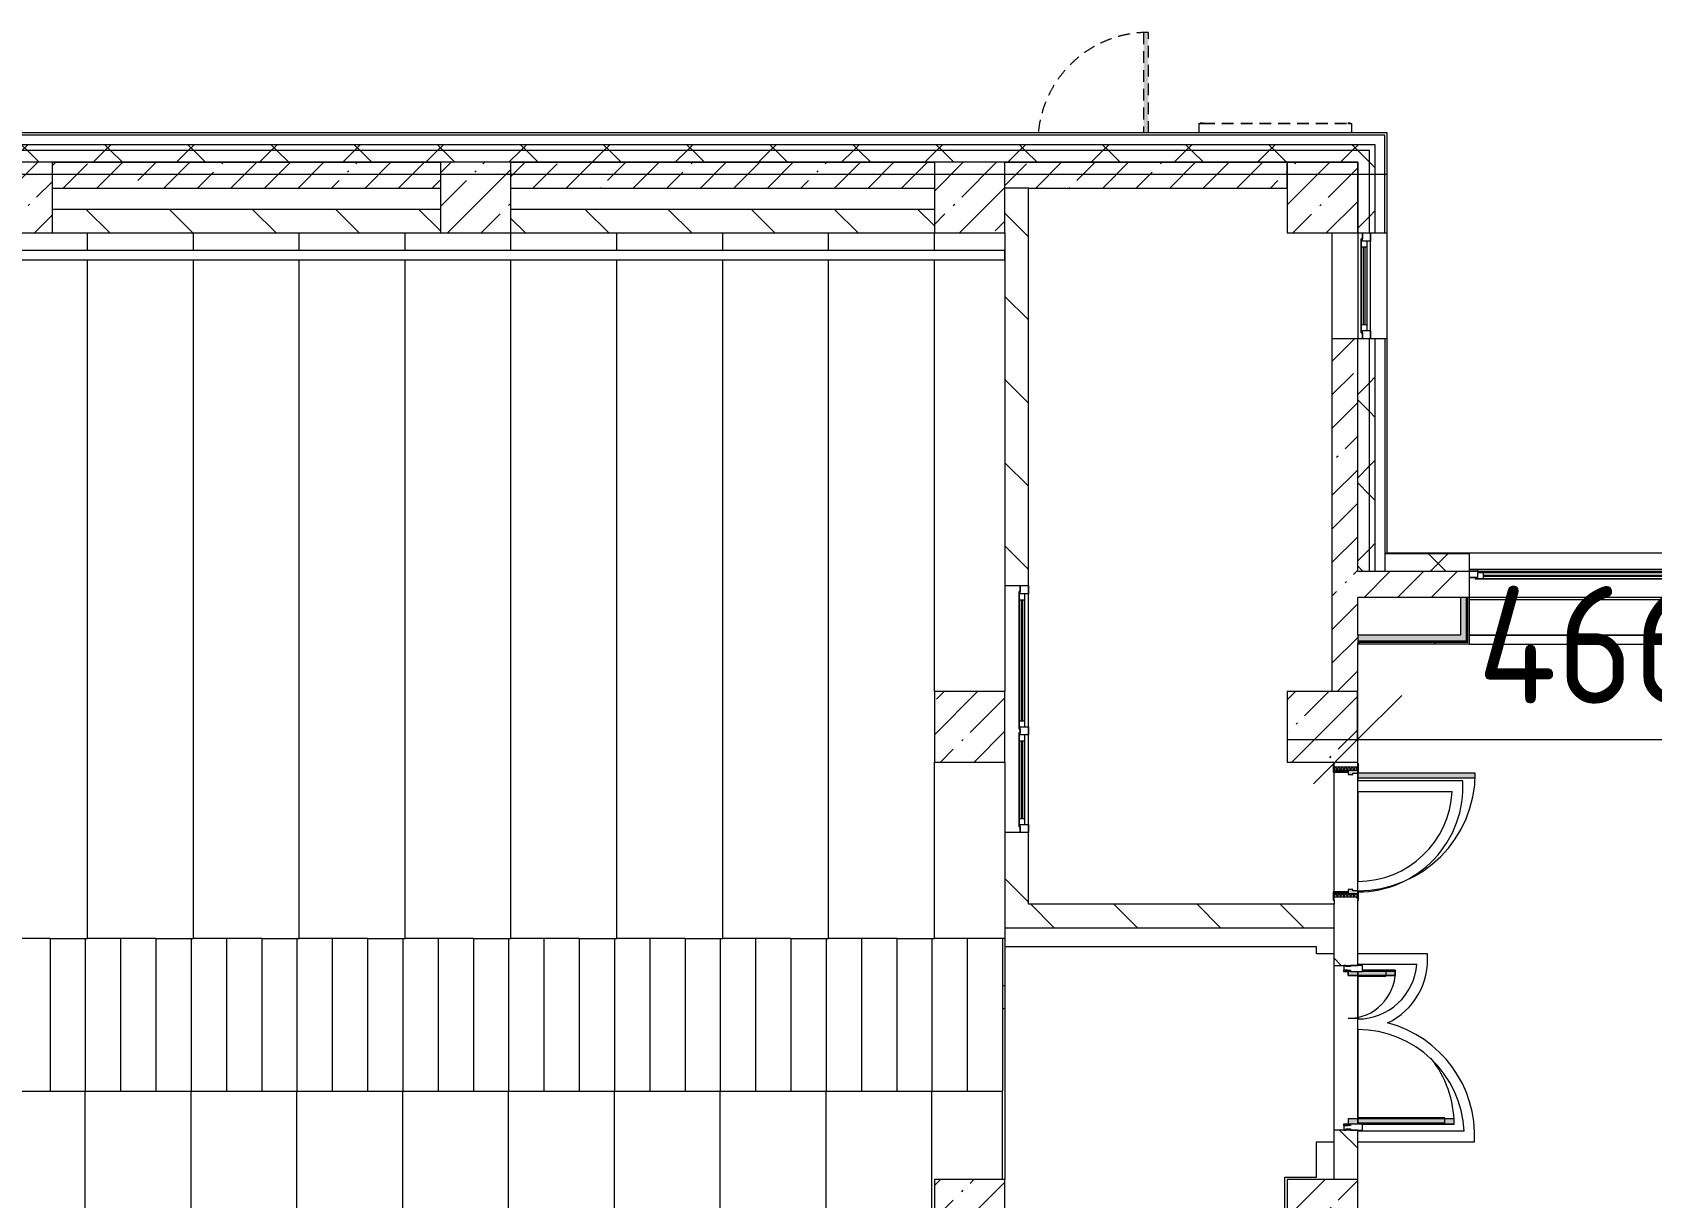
# Model space of a CAD drawing. Header units: millimetres. Extents: x 35146 to 234858, y -8553 to 29000.
# Drawn here: x 128014 to 141784, y 18296 to 28205 of the extents above; entities that cross this region are included whole.
import ezdxf

# ---------------------------------------------------------------- set-up
doc = ezdxf.new("R2010")
doc.units = ezdxf.units.MM
doc.linetypes.add('200_ШТРИХ__ш1_п0_6_', pattern=[160, 100, -60])
for name, color, linetype, lineweight in [('A-ANNO-DIMS', 7, 'Continuous', 9), ('A-ANNO-DIMS-500', 7, 'Continuous', 9), ('A-DETL-MBND', 7, '200_ШТРИХ__ш1_п0_6_', 9), ('A-GLAZ-2', 7, 'Continuous', 5), ('A-GLAZ-CWMG-2', 7, 'Continuous', 5), ('A-WALL', 7, 'Continuous', 9), ('A-WALL-4', 7, 'Continuous', 5), ('I-WALL-3', 7, 'Continuous', 5), ('S-COLS-1', 7, 'Continuous', 5), ('S-STRS-3', 7, 'Continuous', 5), ('Оси', 7, 'Continuous', 9)]:
    doc.layers.add(name, color=color, linetype=linetype, lineweight=lineweight)
for name, color, linetype, lineweight, true_color in [('A-DETL-GENF-4', 7, 'Continuous', 5, 0xe2e2e2), ('A-DETL-GENF-5', 7, 'Continuous', 5, 0xaaaaaa), ('A-DOOR-1', 7, 'Continuous', 5, 0xaaaaaa), ('A-DOOR-2', 7, 'Continuous', 5, 0xe2e2e2), ('A-DOOR-FRAM-1', 7, 'Continuous', 5, 0xe2e2e2), ('A-DOOR-FRAM-2', 7, 'Continuous', 5, 0xaaaaaa), ('A-FLOR-1', 7, 'Continuous', 5, 0xaaaaaa), ('I-WALL-1', 7, 'Continuous', 5, 0xe7e7e7), ('I-WALL-2', 7, 'Continuous', 9, 0xe7e7e7)]:
    doc.layers.add(name, color=color, linetype=linetype, lineweight=lineweight, true_color=true_color)
doc.styles.add('ISOCPEUR_2', font='isocpeur.ttf', dxfattribs={"width": 0.9, "height": 1000})
doc.dimstyles.new('ISO-2_0_0_9К_Средний_округл2_1', dxfattribs={"dimscale": 304.8, "dimtxt": 995.981176, "dimasz": 2.46063, "dimexe": 1.968504, "dimexo": 0, "dimgap": 0, "dimtad": 1, "dimdec": 0, "dimrnd": 10, "dimzin": 0, "dimdsep": 46, "dimtxsty": 'ISOCPEUR_2', "dimblk1": 'OBLIQUE', "dimblk2": 'OBLIQUE', "dimsah": 1, "dimcen": 0.09, "dimdle": 1.968504, "dimazin": 0, "dimtfac": 1, "dimtdec": 4, "dimtix": 1, "dimtmove": 0, "dimatfit": 3, "dimfxl": 1, "dimtvp": 1, "dimtolj": 1, "dimtzin": 0, "dimarcsym": 2})
pattern_1 = [(45, (105674.2, 0), (-353.5534, 353.5534), []), (135, (105674.2, 0), (-353.5534, -353.5534), [])]
pattern_2 = [(45, (105674.2, 0), (-285.123, 285.123), []), (45, (105959.3, 0), (-285.123, 285.123), [504.031, -100.806, 16.764, -84.042])]
pattern_3 = [(135, (105674.2, 0), (-353.5534, -353.5534), [])]
pattern_4 = [(45, (105674.2, 0), (-530.33, 530.33), []), (135, (105674.2, 0), (-530.33, -530.33), [])]

# ---------------------------------------------------------------- blocks, each defined once
blk = doc.blocks.new('BSC_Колонна _Прямоугольная - 600х600-V55-2_5_2_птичка')
at = {"layer": 'S-COLS-1'}
h = blk.add_hatch(dxfattribs=at)
h.set_pattern_fill('FP_93', color=256, style=0, pattern_type=2)
h.set_pattern_definition([(45, (-26110, -26800), (-285.123, 285.123), []), (45, (-25824.88, -26800), (-285.123, 285.123), [504.031, -100.806, 16.764, -84.042])])
h.paths.add_polyline_path([(-300, -300), (300, -300), (300, 300), (-300, 300)])
for p, q in [((300, 300), (-300, 300)), ((-300, 300), (-300, -300)), ((300, -300), (300, 300)), ((-300, -300), (300, -300))]:
    blk.add_line(p, q, dxfattribs=at)
blk = doc.blocks.new('BSC_Колонна _Прямоугольная - 600х600-V88-2_5_2_птичка')
at = {"layer": 'S-COLS-1'}
h = blk.add_hatch(dxfattribs=at)
h.set_pattern_fill('FP_130', color=256, style=0, pattern_type=2)
h.set_pattern_definition([(45, (-30310, -26800), (-285.123, 285.123), []), (45, (-30024.88, -26800), (-285.123, 285.123), [504.031, -100.806, 16.764, -84.042])])
h.paths.add_polyline_path([(-300, -300), (300, -300), (300, 300), (-300, 300)])
for p, q in [((300, 300), (-300, 300)), ((-300, 300), (-300, -300)), ((300, -300), (300, 300)), ((-300, -300), (300, -300))]:
    blk.add_line(p, q, dxfattribs=at)
blk = doc.blocks.new('BSC_Колонна _Прямоугольная - 600х600-V89-2_5_2_птичка')
at = {"layer": 'S-COLS-1'}
h = blk.add_hatch(dxfattribs=at)
h.set_pattern_fill('FP_131', color=256, style=0, pattern_type=2)
h.set_pattern_definition([(45, (-33310, -18150), (-285.123, 285.123), []), (45, (-33024.88, -18150), (-285.123, 285.123), [504.031, -100.806, 16.764, -84.042])])
h.paths.add_polyline_path([(-300, -300), (300, -300), (300, 300), (-300, 300), (-300, 12)])
for p, q in [((300, 300), (-300, 300)), ((-300, 300), (-300, -300)), ((300, -300), (300, 300)), ((-300, -300), (300, -300))]:
    blk.add_line(p, q, dxfattribs=at)
blk = doc.blocks.new('BSC_Колонна _Прямоугольная - 600х600-V108-2_5_2_птичка')
at = {"layer": 'S-COLS-1'}
h = blk.add_hatch(dxfattribs=at)
h.set_pattern_fill('FP_143', color=256, style=0, pattern_type=2)
h.set_pattern_definition([(45, (-22210, -26800), (-285.123, 285.123), []), (45, (-21924.88, -26800), (-285.123, 285.123), [504.031, -100.806, 16.764, -84.042])])
h.paths.add_polyline_path([(-300, -300), (300, -300), (300, 300), (-300, 300)])
for p, q in [((300, 300), (-300, 300)), ((-300, 300), (-300, -300)), ((300, -300), (300, 300)), ((-300, -300), (300, -300))]:
    blk.add_line(p, q, dxfattribs=at)
blk = doc.blocks.new('120_Окно_СКБ_2Ст - 120_Окно_СКБ_2Ст 3100х2500 _мал_створка слева_ 2-22446355-2_5_2_птичка')
at = {"layer": 'A-GLAZ-2'}
for p, q in [((-1550, -127), (-1550, -57)), ((-1550, -57), (-1480, -57)), ((1550, -57), (-1550, -57)), ((-1480, -127), (-1550, -127)), ((-1550, -127), (-1500, -127)), ((-1480, -127), (-1500, -127)), ((-1500, -127), (-1500, -137)), ((-1500, -137), (670, -137)), ((670, -137), (-1500, -137)), ((-1480, -57), (-1480, -127)), ((650, -87), (-1480, -87)), ((-1480, -87), (-1480, -127)), ((-1430, -137), (-1430, -87)), ((-1430, -107), (600, -107)), ((600, -117), (-1430, -117)), ((600, -137), (600, -87)), ((650, -127), (650, -57)), ((650, -57), (720, -57)), ((650, -127), (650, -87)), ((720, -127), (650, -127)), ((670, -127), (650, -127)), ((670, -127), (700, -127)), ((670, -137), (670, -127)), ((720, -127), (700, -127)), ((700, -127), (700, -137)), ((700, -137), (1500, -137)), ((1500, -137), (700, -137)), ((720, -57), (720, -127)), ((1480, -87), (720, -87)), ((720, -87), (720, -127)), ((770, -137), (770, -87)), ((770, -107), (1430, -107)), ((1430, -117), (770, -117)), ((1430, -137), (1430, -87)), ((1480, -127), (1480, -57)), ((1480, -57), (1550, -57)), ((1480, -127), (1480, -87)), ((1550, -127), (1480, -127)), ((1500, -127), (1480, -127)), ((1500, -127), (1550, -127)), ((1500, -137), (1500, -127)), ((1550, -57), (1550, -127))]:
    blk.add_line(p, q, dxfattribs=at)
blk = doc.blocks.new('120_Окно_СКБ_1Ст - 120_Окно_СКБ_1Ст 900х2500_h_-V114-2_5_2_птичка')
at = {"layer": 'A-GLAZ-2'}
for p, q in [((-450, -75), (-450, -5)), ((-450, -5), (-380, -5)), ((450, -5), (-450, -5)), ((-380, -75), (-450, -75)), ((-450, -75), (-400, -75)), ((-380, -75), (-400, -75)), ((-400, -75), (-400, -85)), ((-400, -85), (400, -85)), ((400, -85), (-400, -85)), ((-380, -5), (-380, -75)), ((380, -35), (-380, -35)), ((-380, -35), (-380, -75)), ((-330, -85), (-330, -35)), ((-330, -55), (330, -55)), ((330, -65), (-330, -65)), ((330, -85), (330, -35)), ((380, -75), (380, -5)), ((380, -5), (450, -5)), ((380, -75), (380, -35)), ((450, -75), (380, -75)), ((400, -75), (380, -75)), ((400, -75), (450, -75)), ((400, -85), (400, -75)), ((450, -5), (450, -75))]:
    blk.add_line(p, q, dxfattribs=at)
blk = doc.blocks.new('Перекрытия 3 - Перекрытия 4-20977624-2_5_2_птичка')
at = {"layer": 'S-STRS-3'}
for p, q in [((21910, 26500), (21910, 26351)), ((22810, 26351), (22810, 26500)), ((23710, 26351), (23710, 26500)), ((24610, 26351), (24610, 26500)), ((25510, 26351), (25510, 26500)), ((26410, 26351), (26410, 26500)), ((27310, 26351), (27310, 26500)), ((28210, 26351), (28210, 26500)), ((29110, 26351), (29110, 26500)), ((30010, 26351), (30010, 26500)), ((21910, 26270), (21910, 20500)), ((22810, 20500), (22810, 26270)), ((23710, 20500), (23710, 26270)), ((24610, 20500), (24610, 26270)), ((25510, 20500), (25510, 26270)), ((26410, 20500), (26410, 26270)), ((27310, 20500), (27310, 26270)), ((28210, 20500), (28210, 26270)), ((29110, 20500), (29110, 26270)), ((30010, 22600), (30010, 26270)), ((30010, 20500), (30010, 22000)), ((22490, 20500), (21910, 20500)), ((23390, 20500), (22810, 20500)), ((24290, 20500), (23710, 20500)), ((25190, 20500), (24610, 20500)), ((26090, 20500), (25510, 20500)), ((26990, 20500), (26410, 20500)), ((27890, 20500), (27310, 20500)), ((28790, 20500), (28210, 20500)), ((29690, 20500), (29110, 20500)), ((30610, 20500), (30010, 20500))]:
    blk.add_line(p, q, dxfattribs=at)
blk = doc.blocks.new('110_Дверь_СКБ_1Ст_Наружная - ДН-2д_л__ Дверь из подвала ЛК _900 мм в свету_ 3300 фрамуга метал-22954314-2_5_2_птичка')
at = {"layer": 'A-DETL-MBND'}
blk.add_hatch(color=256, dxfattribs=at).paths.add_polyline_path([(489.5, 115), (489.5, 970), (449.5, 970), (449.5, 115)])
for p, q in [((489.5, 970), (449.5, 970)), ((449.5, 970), (449.5, 115)), ((489.5, 115), (489.5, 970))]:
    blk.add_line(p, q, dxfattribs=at)
blk.add_arc((489.5, 30), 940, 90, 174.73278, dxfattribs=at)
blk = doc.blocks.new('120_Окно_СКБ_2Ст - 120_Окно_СКБ_2Ст 2100х1800 _мал створка справа_-24235684-2_5_2_птичка')
at = {"layer": 'A-GLAZ-2'}
for p, q in [((-1050, 30), (-1050, 100)), ((-1050, 100), (-980, 100)), ((1050, 100), (-1050, 100)), ((-980, 30), (-1050, 30)), ((-1050, 30), (-1000, 30)), ((-980, 30), (-1000, 30)), ((-1000, 30), (-1000, 20)), ((-1000, 20), (170, 20)), ((170, 20), (-1000, 20)), ((-980, 100), (-980, 30)), ((150, 70), (-980, 70)), ((-980, 70), (-980, 30)), ((-930, 20), (-930, 70)), ((-930, 50), (100, 50)), ((100, 40), (-930, 40)), ((100, 20), (100, 70)), ((150, 30), (150, 100)), ((150, 100), (220, 100)), ((150, 30), (150, 70)), ((220, 30), (150, 30)), ((170, 30), (150, 30)), ((170, 30), (200, 30)), ((170, 20), (170, 30)), ((220, 30), (200, 30)), ((200, 30), (200, 20)), ((200, 20), (1000, 20)), ((1000, 20), (200, 20)), ((220, 100), (220, 30)), ((980, 70), (220, 70)), ((220, 70), (220, 30)), ((270, 20), (270, 70)), ((270, 50), (930, 50)), ((930, 40), (270, 40)), ((930, 20), (930, 70)), ((980, 30), (980, 100)), ((980, 100), (1050, 100)), ((980, 30), (980, 70)), ((1050, 30), (980, 30)), ((1000, 30), (980, 30)), ((1000, 30), (1050, 30)), ((1000, 20), (1000, 30)), ((1050, 100), (1050, 30))]:
    blk.add_line(p, q, dxfattribs=at)
blk = doc.blocks.new('BSC_Колонна _Прямоугольная - 600х600-V124-2_5_2_птичка')
at = {"layer": 'S-COLS-1'}
h = blk.add_hatch(dxfattribs=at)
h.set_pattern_fill('FP_155', color=256, style=0, pattern_type=2)
h.set_pattern_definition([(45, (-33310, -22300), (-285.123, 285.123), []), (45, (-33024.88, -22300), (-285.123, 285.123), [504.031, -100.806, 16.764, -84.042])])
h.paths.add_polyline_path([(-300, -300), (300, -300), (300, 300), (-300, 300)])
for p, q in [((300, 300), (-300, 300)), ((-300, 300), (-300, -300)), ((300, -300), (300, 300)), ((-300, -300), (300, -300))]:
    blk.add_line(p, q, dxfattribs=at)
blk = doc.blocks.new('Указатель_Домовой_Квартальный_По грани - Указатель одинарный-23221565-2_5_2_птичка')
at = {"layer": 'A-DETL-MBND'}
for p, q in [((32260, 27430), (32260, 27350)), ((32261, 27430), (32260, 27430)), ((32260, 27430), (32295, 27430)), ((32270, 27432), (32270, 27430)), ((32295, 27432), (32270, 27432)), ((32270, 27432), (32295, 27432)), ((32295, 27432), (32275, 27432)), ((32275, 27432), (32295, 27432)), ((32295, 27432), (33525, 27432)), ((32295, 27430), (33525, 27430)), ((33525, 27432), (33545, 27432)), ((33545, 27432), (33525, 27432)), ((33525, 27432), (33550, 27432)), ((33550, 27432), (33525, 27432)), ((33525, 27430), (33560, 27430)), ((33550, 27430), (33550, 27432)), ((33560, 27430), (33559, 27430)), ((33560, 27350), (33560, 27430))]:
    blk.add_line(p, q, dxfattribs=at)
blk = doc.blocks.new('110_Дверь_СКБ_1Ст_Внутренняя1 - Д-4б _огнестойкая EI 30_-32701367-2_5_2_птичка')
at = {"layer": 'A-DOOR-1'}
h = blk.add_hatch(dxfattribs=at)
h.set_pattern_fill('FP_103', color=256, style=0, pattern_type=2)
h.set_pattern_definition([(135, (1751.41, 164.685), (-14.14214, -14.14214), []), (225, (1751.41, 164.685), (14.14214, -14.14214), [])])
h.paths.add_polyline_path([(562.5, 100), (537.5, 100), (537.5, -100), (562.5, -100)])
at = {"layer": 'A-DOOR-2'}
h = blk.add_hatch(color=256, dxfattribs=at)
h.paths.add_polyline_path([(537.5, 100), (512.5, 100), (512.5, 60), (502.5, 60), (502.5, 20), (537.5, 20)])
h.paths.add_polyline_path([(-477.5, 60), (-487.5, 60), (-487.5, 100), (-512.5, 100), (-512.5, 20), (-477.5, 20)])
at = {"layer": 'A-DOOR-FRAM-1'}
for points in [[(-447.5, 592.5), (-447.5, 1100), (-487.5, 1100), (-487.5, 100), (-447.5, 100)], [(-497.5, 100), (-497.5, 108), (-567.5, 108), (-567.5, 100)], [(-497.5, 20), (-512.5, 20), (-512.5, -100), (-497.5, -100)], [(592.5, 108), (522.5, 108), (522.5, 100), (592.5, 100)], [(537.5, 20), (522.5, 20), (522.5, -100), (537.5, -100)], [(-497.5, -108), (-497.5, -100), (-567.5, -100), (-567.5, -108)], [(592.5, -100), (522.5, -100), (522.5, -108), (592.5, -108)]]:
    blk.add_hatch(color=256, dxfattribs=at).paths.add_polyline_path(points)
at = {"layer": 'A-DOOR-FRAM-2'}
h = blk.add_hatch(dxfattribs=at)
h.set_pattern_fill('FP_104', color=256, style=0, pattern_type=2)
h.set_pattern_definition([(45, (-371.384, 164.685), (-14.1421, 14.1421), []), (135, (-371.384, 164.685), (-14.1421, -14.1421), [])])
h.paths.add_polyline_path([(-512.5, 100), (-537.5, 100), (-537.5, -100), (-512.5, -100)])
at = {"layer": 'A-DOOR-1'}
for p, q in [((-487.5, 1100), (-487.5, 100)), ((-447.5, 1100), (-487.5, 1100)), ((-447.5, 100), (-447.5, 1100)), ((-487.5, 100), (-447.5, 100))]:
    blk.add_line(p, q, dxfattribs=at)
blk.add_arc((-487.5, 100), 1000, 360, 90, dxfattribs=at)
at = {"layer": 'A-DOOR-FRAM-2'}
for p, q in [((-497.5, 108), (-567.5, 108)), ((-567.5, 108), (-567.5, 100)), ((-567.5, 100), (-497.5, 100)), ((-512.5, 100), (-537.5, 100)), ((-537.5, 100), (-537.5, -100)), ((-487.5, 100), (-512.5, 100)), ((-512.5, 100), (-512.5, 20)), ((-512.5, -100), (-512.5, 100)), ((-497.5, 100), (-512.5, 100)), ((-512.5, 100), (-512.5, 99)), ((-512.5, 99), (-497.5, 99)), ((-512.5, 20), (-477.5, 20)), ((-497.5, 20), (-512.5, 20)), ((-512.5, 20), (-512.5, -100)), ((-497.5, 100), (-497.5, 108)), ((-497.5, 99), (-497.5, 100)), ((-497.5, -100), (-497.5, 20)), ((-487.5, 60), (-487.5, 100)), ((-477.5, 60), (-487.5, 60)), ((-477.5, 20), (-477.5, 60)), ((512.5, 60), (502.5, 60)), ((502.5, 60), (502.5, 20)), ((502.5, 20), (537.5, 20)), ((512.5, 100), (512.5, 60)), ((537.5, 100), (512.5, 100)), ((592.5, 108), (522.5, 108)), ((522.5, 108), (522.5, 100)), ((537.5, 100), (522.5, 100)), ((522.5, 100), (522.5, 99)), ((522.5, 100), (592.5, 100)), ((522.5, 99), (537.5, 99)), ((537.5, 20), (522.5, 20)), ((522.5, 20), (522.5, -100)), ((537.5, 20), (537.5, 100)), ((562.5, 100), (537.5, 100)), ((537.5, 100), (537.5, -100)), ((537.5, 99), (537.5, 100)), ((537.5, -100), (537.5, 20)), ((562.5, -100), (562.5, 100)), ((592.5, 100), (592.5, 108)), ((-497.5, -100), (-567.5, -100)), ((-567.5, -100), (-567.5, -108)), ((-567.5, -108), (-497.5, -108)), ((-537.5, -100), (-512.5, -100)), ((-512.5, -100), (-497.5, -100)), ((-497.5, -108), (-497.5, -100)), ((522.5, -100), (537.5, -100)), ((592.5, -100), (522.5, -100)), ((522.5, -100), (522.5, -108)), ((522.5, -108), (592.5, -108)), ((537.5, -100), (562.5, -100)), ((592.5, -108), (592.5, -100))]:
    blk.add_line(p, q, dxfattribs=at)
blk = doc.blocks.new('Прямоугольный импост - Импост структурный с накладкой - 160мм Темный-32479175-2_5_2_птичка')
at = {"layer": 'A-GLAZ-CWMG-2'}
for p, q in [((-50, 40), (-50, 140)), ((-50, 140), (0, 140)), ((0, 140), (0, 40)), ((-40, 40), (-50, 40)), ((-50, -17), (-50, 0)), ((-50, 0), (-40, 0)), ((-40, 0), (-40, 40)), ((-10, 40), (-10, 0)), ((0, 40), (-10, 40)), ((-10, 0), (0, 0)), ((0, 0), (0, -17)), ((0, -17), (-50, -17))]:
    blk.add_line(p, q, dxfattribs=at)
blk = doc.blocks.new('Дверь_Витражная_остекление_ - Д-39_л_ Актовый-V204-2_5_2_птичка')
at = {"layer": 'A-DETL-GENF-4'}
for points in [[(650, 593), (650, 920), (605, 920), (605, 20), (650, 20), (650, 140)], [(-615, 40), (-615, 420), (-660, 420), (-660, 140), (-650, 140), (-650, 40), (-660, 40), (-660, 20), (-615, 20)]]:
    blk.add_hatch(color=256, dxfattribs=at).paths.add_polyline_path(points)
at = {"layer": 'A-DETL-GENF-5'}
for p, q in [((596, 840), (596, 100)), ((650, 920), (605, 920)), ((605, 920), (605, 20)), ((650, 920), (605, 920)), ((605, 920), (605, 20)), ((650, 840), (605, 840)), ((640, 840), (640, 100)), ((650, 920), (650, 140)), ((650, 140), (650, 920)), ((-660, 420), (-615, 420)), ((-660, 420), (-660, 140)), ((-615, 420), (-660, 420)), ((-660, 420), (-660, 140)), ((-615, 420), (-615, 20)), ((-615, 20), (-615, 420)), ((-660, 340), (-615, 340)), ((-650, 340), (-650, 140)), ((-606, 340), (-606, 100)), ((-650, 100), (-615, 100)), ((-615, 20), (-650, 20)), ((-650, 20), (-615, 20)), ((650, 100), (605, 100)), ((605, 20), (650, 20)), ((605, 20), (650, 20)), ((650, 40), (650, 20)), ((650, 20), (650, 40))]:
    blk.add_line(p, q, dxfattribs=at)
at = {"layer": 'A-DOOR-1'}
for p, q in [((650, 920), (650, 140)), ((-650, 420), (-650, 140)), ((-650, 20), (-660, 20)), ((-660, 20), (-660, -20)), ((-650, 40), (-650, 20)), ((-650, -20), (-650, 20)), ((650, 40), (650, 20)), ((660, 20), (650, 20)), ((650, 20), (650, -20)), ((660, -20), (660, 20)), ((-660, -20), (-650, -20)), ((650, -20), (660, -20))]:
    blk.add_line(p, q, dxfattribs=at)
for centre, radius, start, end in [((650, 20), 900, 90, 128.5974), ((-650, 20), 400, 360, 90), ((650, 20), 900, 174.8223, 180)]:
    blk.add_arc(centre, radius, start, end, dxfattribs=at)
blk = doc.blocks.new('Прямоугольный импост - Импост структурный с накладкой - 160мм Темный-32479277-2_5_2_птичка')
at = {"layer": 'A-GLAZ-CWMG-2'}
for p, q in [((0, 140), (-50, 140)), ((-50, 140), (-50, 40)), ((0, 40), (0, 140)), ((-50, 40), (-40, 40)), ((-40, 0), (-50, 0)), ((-50, 0), (-50, -17)), ((-40, 40), (-40, 0)), ((-10, 0), (-10, 40)), ((-10, 40), (0, 40)), ((0, 0), (-10, 0)), ((0, -17), (0, 0)), ((-50, -17), (0, -17))]:
    blk.add_line(p, q, dxfattribs=at)
blk = doc.blocks.new('Перекрытия 2 - Перекрытия 4-32990152-2_5_2_птичка')
at = {"layer": 'S-STRS-3'}
for p, q in [((21910, 19180), (22510, 19180)), ((21910, 19180), (21910, 15411)), ((22810, 19180), (23410, 19180)), ((22810, 15411), (22810, 19180)), ((23710, 19180), (24310, 19180)), ((23710, 15411), (23710, 19180)), ((24610, 19180), (25210, 19180)), ((24610, 15411), (24610, 19180)), ((25510, 19180), (26110, 19180)), ((25510, 15411), (25510, 19180)), ((26410, 19180), (27010, 19180)), ((26410, 15411), (26410, 19180)), ((27310, 19180), (27910, 19180)), ((27310, 15411), (27310, 19180)), ((28210, 19180), (28810, 19180)), ((28210, 15411), (28210, 19180)), ((29110, 19180), (29710, 19180)), ((29110, 15411), (29110, 19180)), ((30010, 19180), (30610, 19180)), ((30010, 15411), (30010, 19180)), ((30610, 18430), (30610, 19180)), ((30610, 15411), (30610, 17830)), ((21910, 15330), (21910, 15200)), ((22810, 15200), (22810, 15330)), ((23710, 15200), (23710, 15330)), ((24610, 15200), (24610, 15330)), ((25510, 15200), (25510, 15330)), ((26410, 15200), (26410, 15330)), ((27310, 15200), (27310, 15330)), ((28210, 15200), (28210, 15330)), ((29110, 15200), (29110, 15330)), ((30010, 15200), (30010, 15330)), ((30610, 15200), (30610, 15330)), ((22810, 15200), (21910, 15200)), ((23710, 15200), (22810, 15200)), ((24610, 15200), (23710, 15200)), ((25510, 15200), (24610, 15200)), ((26410, 15200), (25510, 15200)), ((27310, 15200), (26410, 15200)), ((28210, 15200), (27310, 15200)), ((29110, 15200), (28210, 15200)), ((30010, 15200), (29110, 15200)), ((30610, 15200), (30010, 15200))]:
    blk.add_line(p, q, dxfattribs=at)
blk = doc.blocks.new('Стены наклон_ амфитеатр1 - Стены наклон_ амфитеатр-33007412-2_5_2_птичка')
at = {"layer": 'A-WALL-4'}
for p, q in [((21879, 26351), (21879, 26270)), ((30610, 26351), (21879, 26351)), ((30610, 26270), (30610, 26351)), ((21879, 26270), (30610, 26270))]:
    blk.add_line(p, q, dxfattribs=at)
blk = doc.blocks.new('Зашивка приборов отопления22 - Зашивка приборов отопления-33321747-2_5_2_птичка')
at = {"layer": 'A-WALL-4'}
for p, q in [((37288, 26888), (34188, 26888)), ((34188, 26567), (37268, 26567)), ((37268, 26567), (34188, 26567)), ((34188, 26492), (37268, 26492))]:
    blk.add_line(p, q, dxfattribs=at)
blk = doc.blocks.new('BSC_Колонна _Прямоугольная - 600х600-V206-2_5_2_птичка')
at = {"layer": 'S-COLS-1'}
h = blk.add_hatch(dxfattribs=at)
h.set_pattern_fill('FP_207', color=256, style=0, pattern_type=2)
h.set_pattern_definition([(45, (-30310, -18150), (-285.123, 285.123), []), (45, (-30024.88, -18150), (-285.123, 285.123), [504.031, -100.806, 16.764, -84.042])])
h.paths.add_polyline_path([(-300, -300), (300, -300), (300, 300), (-300, 300)])
for p, q in [((300, 300), (-300, 300)), ((-300, 300), (-300, -300)), ((300, -300), (300, 300)), ((-300, -300), (300, -300))]:
    blk.add_line(p, q, dxfattribs=at)
blk = doc.blocks.new('BSC_Колонна _Прямоугольная - 600х600-V207-2_5_2_птичка')
at = {"layer": 'S-COLS-1'}
h = blk.add_hatch(dxfattribs=at)
h.set_pattern_fill('FP_208', color=256, style=0, pattern_type=2)
h.set_pattern_definition([(45, (-30310, -22300), (-285.123, 285.123), []), (45, (-30024.88, -22300), (-285.123, 285.123), [504.031, -100.806, 16.764, -84.042])])
h.paths.add_polyline_path([(-300, -300), (300, -300), (300, 300), (-300, 300)])
for p, q in [((300, 300), (-300, 300)), ((-300, 300), (-300, -300)), ((300, -300), (300, 300)), ((-300, -300), (300, -300))]:
    blk.add_line(p, q, dxfattribs=at)
blk = doc.blocks.new('DIMBLOCK100-2_5_2_птичка')
at = {"layer": 'A-ANNO-DIMS-500'}
for p, q in [((143944, 22721), (143944, 21591)), ((143944, 22191), (143944, 22721)), ((139284, 22600), (139284, 21591)), ((139284, 22191), (139284, 22600)), ((138684, 22191), (144544, 22191))]:
    blk.add_line(p, q, dxfattribs=at)
at = {"layer": 'A-ANNO-DIMS-500', "lineweight": 20}
for p, q in [((139284, 22191), (139659, 22566)), ((143944, 22191), (144319, 22566)), ((139284, 22191), (138909, 21816)), ((143944, 22191), (143569, 21816))]:
    blk.add_line(p, q, dxfattribs=at)
at = {"layer": 'A-ANNO-DIMS-500', "color": 0, "insert": (140302, 23497), "char_height": 1000, "width": 3148.83, "attachment_point": 1, "line_spacing_factor": 1.149209, "style": 'ISOCPEUR_2'}
blk.add_mtext('4660', dxfattribs=at)
blk = doc.blocks.new('_Oblique')
at = {"color": 0, "linetype": 'ByBlock', "lineweight": -2}
blk.add_line((-0.5, -0.5), (0.5, 0.5), dxfattribs=at)

msp = doc.modelspace()

# ---------------------------------------------------------------- hatches: boundary and pattern name
at = {"layer": 'A-WALL-4'}
h = msp.add_hatch(dxfattribs=at)
h.set_pattern_fill('FP_88', color=256, style=0, pattern_type=2)
h.set_pattern_definition(pattern_1)
h.paths.add_polyline_path([(139384.2, 27200), (139384.2, 27250), (125284.4, 27250), (125284.4, 27200), (139284.2, 27200)])
h.paths.add_polyline_path([(120298.8, 27200), (120784.4, 27200), (120784.4, 27250), (119363.2, 27250), (119363.2, 27200), (119371.3, 27200)])
h.paths.add_polyline_path([(122153.9, 27200), (122584.4, 27200), (122584.4, 27250), (121684.4, 27250), (121684.4, 27200)])
h.paths.add_polyline_path([(123484.4, 27200), (124384.4, 27200), (124384.4, 27250), (123484.4, 27250)])
h = msp.add_hatch(dxfattribs=at)
h.set_pattern_fill('FP_88', color=256, style=0, pattern_type=2)
h.set_pattern_definition(pattern_1)
h.paths.add_polyline_path([(138849.2, 27100), (139284.2, 27100), (139284.2, 27200), (125284.4, 27200), (125284.4, 27100), (137921.7, 27100)])
h.paths.add_polyline_path([(120298.8, 27100), (120784.4, 27100), (120784.4, 27200), (119363.2, 27200), (119363.2, 27100), (119984.2, 27100)])
h.paths.add_polyline_path([(121684.4, 27100), (122584.4, 27100), (122584.4, 27200), (121684.4, 27200)])
h.paths.add_polyline_path([(123484.4, 27100), (124384.4, 27100), (124384.4, 27200), (123484.4, 27200)])
h = msp.add_hatch(dxfattribs=at)
h.set_pattern_fill('FP_88', color=256, style=0, pattern_type=2)
h.set_pattern_definition(pattern_1)
h.paths.add_polyline_path([(139384.2, 23620), (139384.2, 25600), (139284.2, 25600), (139284.2, 23620), (139313, 23620)])
h.paths.add_polyline_path([(139284.2, 26500), (139384.2, 26500), (139384.2, 27200), (139284.2, 27200), (139284.2, 26839.2)])
h = msp.add_hatch(dxfattribs=at)
h.set_pattern_fill('FP_88', color=256, style=0, pattern_type=2)
h.set_pattern_definition(pattern_1)
h.paths.add_polyline_path([(139434.2, 23620), (139434.2, 25600), (139384.2, 25600), (139384.2, 23620)])
h.paths.add_polyline_path([(139384.2, 26500), (139434.2, 26500), (139434.2, 27250), (139384.2, 27250), (139384.2, 26839.2)])
h = msp.add_hatch(dxfattribs=at)
h.set_pattern_fill('FP_88', color=256, style=0, pattern_type=2)
h.set_pattern_definition(pattern_1)
h.paths.add_polyline_path([(139534.2, 23620), (140234.2, 23620), (140234.2, 23770), (139514.2, 23770), (139514.2, 23620)])
h.paths.add_polyline_path([(144434.2, 23620), (144434.2, 23770), (143334.2, 23770), (143334.2, 23620), (144414.3, 23620)])
at = {"layer": 'I-WALL-1'}
msp.add_hatch(color=256, dxfattribs=at).paths.add_polyline_path([(140209.2, 23079), (140209.2, 23400), (140159.2, 23400), (140159.2, 23079)])
at = {"layer": 'I-WALL-2'}
msp.add_hatch(color=256, dxfattribs=at).paths.add_polyline_path([(139284.2, 23029), (140209.2, 23029), (140209.2, 23079), (139284.2, 23079)])
at = {"layer": 'I-WALL-3'}
h = msp.add_hatch(dxfattribs=at)
h.set_pattern_fill('FP_96', color=256, style=0, pattern_type=2)
h.set_pattern_definition(pattern_2)
h.paths.add_polyline_path([(138684.2, 26880), (138684.2, 27100), (136284.2, 27100), (136284.2, 26880), (137921.7, 26880)])
h.paths.add_polyline_path([(135684.2, 26880), (135684.2, 27100), (132084.2, 27100), (132084.2, 26880)])
h.paths.add_polyline_path([(131484.2, 26880), (131484.2, 27100), (128184.2, 27100), (128184.2, 26880), (128646.5, 26880)])
h = msp.add_hatch(dxfattribs=at)
h.set_pattern_fill('FP_99', color=256, style=0, pattern_type=2)
h.set_pattern_definition(pattern_3)
h.paths.add_polyline_path([(136484.2, 20790), (136484.2, 21400), (136284.2, 21400), (136284.2, 20790)])
h.paths.add_polyline_path([(136484.2, 23500), (136484.2, 26880), (136284.2, 26880), (136284.2, 23500)])
h = msp.add_hatch(dxfattribs=at)
h.set_pattern_fill('FP_99', color=256, style=0, pattern_type=2)
h.set_pattern_definition(pattern_3)
h.paths.add_polyline_path([(131484.2, 26500), (131484.2, 26700), (128184.2, 26700), (128184.2, 26500), (128646.5, 26500)])
h = msp.add_hatch(dxfattribs=at)
h.set_pattern_fill('FP_99', color=256, style=0, pattern_type=2)
h.set_pattern_definition(pattern_3)
h.paths.add_polyline_path([(135684.2, 26500), (135684.2, 26700), (132084.2, 26700), (132084.2, 26500)])
h = msp.add_hatch(dxfattribs=at)
h.set_pattern_fill('FP_96', color=256, style=0, pattern_type=2)
h.set_pattern_definition(pattern_2)
h.paths.add_polyline_path([(139284.2, 22600), (139284.2, 25600), (139064.2, 25600), (139064.2, 22600)])
h = msp.add_hatch(dxfattribs=at)
h.set_pattern_fill('FP_96', color=256, style=0, pattern_type=2)
h.set_pattern_definition(pattern_2)
h.paths.add_polyline_path([(143486.8, 23400), (144164.2, 23400), (144164.2, 23620), (143334.2, 23620), (143334.2, 23400)])
h.paths.add_polyline_path([(139284.2, 23400), (140234.2, 23400), (140234.2, 23620), (139284.2, 23620)])
h = msp.add_hatch(dxfattribs=at)
h.set_pattern_fill('FP_200', color=256, style=0, pattern_type=2)
h.set_pattern_definition(pattern_4)
h.paths.add_polyline_path([(139284.2, 23016.5), (140221.7, 23016.5), (140221.7, 23029), (139284.2, 23029)])
h = msp.add_hatch(dxfattribs=at)
h.set_pattern_fill('FP_200', color=256, style=0, pattern_type=2)
h.set_pattern_definition(pattern_4)
h.paths.add_polyline_path([(139284.2, 23004), (140234.2, 23004), (140234.2, 23016.5), (139284.2, 23016.5)])
h = msp.add_hatch(dxfattribs=at)
h.set_pattern_fill('FP_99', color=256, style=0, pattern_type=2)
h.set_pattern_definition(pattern_3)
h.paths.add_polyline_path([(139284.2, 20790), (139284.2, 20855), (139084.2, 20855), (139084.2, 20790)])
h.paths.add_polyline_path([(139284.2, 21955), (139284.2, 22000), (139084.2, 22000), (139084.2, 21955)])
h = msp.add_hatch(dxfattribs=at)
h.set_pattern_fill('FP_99', color=256, style=0, pattern_type=2)
h.set_pattern_definition(pattern_3)
h.paths.add_polyline_path([(139084.2, 20590), (139084.2, 20790), (136284.2, 20790), (136284.2, 20590), (137921.7, 20590)])
h = msp.add_hatch(dxfattribs=at)
h.set_pattern_fill('FP_99', color=256, style=0, pattern_type=2)
h.set_pattern_definition(pattern_3)
h.paths.add_polyline_path([(139084.2, 18450), (139284.2, 18450), (139284.2, 18870), (139084.2, 18870)])
h.paths.add_polyline_path([(139284.2, 20270), (139284.2, 20790), (139084.2, 20790), (139084.2, 20270)])
at = {"layer": 'S-COLS-1'}
h = msp.add_hatch(dxfattribs=at)
h.set_pattern_fill('FP_96', color=256, style=0, pattern_type=2)
h.set_pattern_definition(pattern_2)
h.paths.add_polyline_path([(139284.2, 26500), (139284.2, 27100), (138684.2, 27100), (138684.2, 26500), (138849.2, 26500)])

# ---------------------------------------------------------------- linework, layer by layer
at = {"layer": 'A-DETL-MBND'}
for p, q in [((136264.2, 20100), (136284.2, 20100)), ((136284.2, 19900), (136264.2, 19900))]:
    msp.add_line(p, q, dxfattribs=at)
at = {"layer": 'A-FLOR-1'}
for p, q in [((143314.2, 23380), (140234.2, 23380)), ((140235.2, 23003), (139284.2, 23003)), ((140234.2, 23079), (143314.2, 23079)), ((139284.2, 21865), (139284.2, 21840)), ((139284.2, 20905), (139284.2, 21865)), ((140177.8, 21840), (139284.2, 21840)), ((139284.2, 21750), (139284.2, 20985)), ((139284.2, 21750), (140088.2, 21750)), ((136284.2, 20590), (136284.2, 18450)), ((138934.2, 20429), (136284.2, 20429)), ((138934.2, 20370), (138934.2, 20429)), ((139084.2, 20370), (138934.2, 20370)), ((139877.1, 20370), (139284.2, 20370)), ((139284.2, 20280), (139787.6, 20280)), ((139284.2, 20220), (139284.2, 19815)), ((139284.2, 18920), (139284.2, 20220)), ((139284.2, 19725), (139284.2, 18920)), ((138934.2, 18470), (138934.2, 18770)), ((138934.2, 18770), (139084.2, 18770)), ((140188.3, 18860), (139284.2, 18860)), ((139284.2, 18770), (140277.9, 18770)), ((138664.2, 17840), (138664.2, 18470)), ((138664.2, 18470), (138934.2, 18470))]:
    msp.add_line(p, q, dxfattribs=at)
for centre, radius, start, end in [((139284.2, 21790), 895, 270, 3.20255), ((139284.2, 21790), 805, 270, 357.15183), ((139284.2, 20320), 505, 270, 355.45696), ((139284.2, 20320), 595, 295.28402, 4.82046), ((139284.2, 18820), 905, 2.53324, 90), ((139284.2, 18820), 995, 357.1196, 75.20242)]:
    msp.add_arc(centre, radius, start, end, dxfattribs=at)
at = {"layer": 'A-WALL'}
for p, q in [((139514.2, 27330), (125284.4, 27330)), ((139514.2, 26500), (139514.2, 27330)), ((139434.2, 27250), (125284.4, 27250)), ((139384.2, 27200), (125284.4, 27200)), ((139384.2, 26500), (139384.2, 27200)), ((139434.2, 26500), (139434.2, 27250)), ((131484.2, 27100), (128184.2, 27100)), ((135684.2, 27100), (132084.2, 27100)), ((138684.2, 27100), (136284.2, 27100)), ((136484.2, 26880), (136284.2, 26880)), ((139284.2, 23620), (139284.2, 25600)), ((139384.2, 23620), (139384.2, 25600)), ((139434.2, 23620), (139434.2, 25600)), ((139514.2, 25600), (139514.2, 23620)), ((140234.2, 23773), (139514.2, 23773)), ((140234.2, 23770), (139514.2, 23770)), ((139534.2, 23778), (139534.2, 23773)), ((140234.2, 23620), (139534.2, 23620)), ((140209.2, 23029), (140209.2, 23400)), ((140221.7, 23016.5), (140221.7, 23400)), ((139284.2, 23079), (139284.2, 23004)), ((140209.2, 23029), (139284.2, 23029)), ((140221.7, 23016.5), (139284.2, 23016.5))]:
    msp.add_line(p, q, dxfattribs=at)
at = {"layer": 'A-WALL-4'}
for p, q in [((139534.2, 27350), (125284.4, 27350)), ((139534.2, 23778), (139534.2, 27350)), ((128184.2, 27100), (131484.2, 27100)), ((132084.2, 27100), (135684.2, 27100)), ((136284.2, 27100), (139284.2, 27100)), ((139284.2, 27100), (139284.2, 25600)), ((139284.2, 26500), (139534.2, 26500)), ((139534.2, 25600), (139284.2, 25600)), ((139534.2, 23778), (147584.2, 23778)), ((140234.2, 23620), (140234.2, 23778)), ((144214.2, 23620), (139514.2, 23620))]:
    msp.add_line(p, q, dxfattribs=at)
at = {"layer": 'I-WALL-3'}
for p, q in [((138684.2, 26880), (138684.2, 27100)), ((128184.2, 26880), (131484.2, 26880)), ((132084.2, 26880), (135684.2, 26880)), ((136484.2, 26880), (138684.2, 26880)), ((136484.2, 20790), (136484.2, 26880)), ((131484.2, 26700), (128184.2, 26700)), ((135684.2, 26700), (132084.2, 26700)), ((128184.2, 26500), (131484.2, 26500)), ((132084.2, 26500), (135684.2, 26500)), ((136284.2, 26500), (136284.2, 22600)), ((139064.2, 26500), (139064.2, 22600)), ((139284.2, 25600), (139064.2, 25600)), ((139514.2, 23620), (139284.2, 23620)), ((140234.2, 23004), (140234.2, 23620)), ((136284.2, 23500), (136484.2, 23500)), ((139284.2, 23079), (139284.2, 23400)), ((144164.2, 23400), (139284.2, 23400)), ((140159.2, 23400), (140159.2, 23079)), ((140159.2, 23079), (139284.2, 23079)), ((139284.2, 22600), (139284.2, 23004)), ((139284.2, 23004), (140234.2, 23004)), ((136284.2, 22000), (136284.2, 20590)), ((139084.2, 22000), (139084.2, 21985)), ((139084.2, 20895), (139084.2, 21915)), ((139284.2, 21985), (139284.2, 22000)), ((136484.2, 21400), (136284.2, 21400)), ((139084.2, 20825), (139084.2, 20790)), ((139284.2, 20790), (139284.2, 20825)), ((139084.2, 20790), (136484.2, 20790)), ((139084.2, 18450), (139084.2, 20790)), ((139284.2, 20270), (139284.2, 20790)), ((136284.2, 20590), (139084.2, 20590)), ((139084.2, 20270), (139284.2, 20270)), ((139284.2, 18870), (139084.2, 18870)), ((139284.2, 18450), (139284.2, 18870))]:
    msp.add_line(p, q, dxfattribs=at)
at = {"layer": 'S-COLS-1'}
for p, q in [((139284.2, 27100), (138684.2, 27100)), ((138684.2, 27100), (138684.2, 26500)), ((139284.2, 26500), (139284.2, 27100)), ((138684.2, 26500), (139284.2, 26500))]:
    msp.add_line(p, q, dxfattribs=at)
at = {"layer": 'S-STRS-3'}
for p, q in [((128164.2, 20500), (128464.2, 20500)), ((128164.2, 20500), (128164.2, 19200)), ((128164.2, 20500), (128164.2, 19200)), ((128464.2, 20500), (128484.2, 20500)), ((128464.2, 20500), (128464.2, 19200)), ((128464.2, 20500), (128464.2, 19200)), ((128764.2, 20500), (128764.2, 19200)), ((128764.2, 20500), (128764.2, 19200)), ((129064.2, 20500), (129364.2, 20500)), ((129064.2, 20500), (129064.2, 19200)), ((129064.2, 20500), (129064.2, 19200)), ((129364.2, 20500), (129384.2, 20500)), ((129364.2, 20500), (129364.2, 19200)), ((129364.2, 20500), (129364.2, 19200)), ((129664.2, 20500), (129664.2, 19200)), ((129664.2, 20500), (129664.2, 19200)), ((129964.2, 20500), (130264.2, 20500)), ((129964.2, 20500), (129964.2, 19200)), ((129964.2, 20500), (129964.2, 19200)), ((130264.2, 20500), (130284.2, 20500)), ((130264.2, 20500), (130264.2, 19200)), ((130264.2, 20500), (130264.2, 19200)), ((130564.2, 20500), (130564.2, 19200)), ((130564.2, 20500), (130564.2, 19200)), ((130864.2, 20500), (131164.2, 20500)), ((130864.2, 20500), (130864.2, 19200)), ((130864.2, 20500), (130864.2, 19200)), ((131164.2, 20500), (131184.2, 20500)), ((131164.2, 20500), (131164.2, 19200)), ((131164.2, 20500), (131164.2, 19200)), ((131464.2, 20500), (131464.2, 19200)), ((131464.2, 20500), (131464.2, 19200)), ((131764.2, 20500), (132064.2, 20500)), ((131764.2, 20500), (131764.2, 19200)), ((131764.2, 20500), (131764.2, 19200)), ((132064.2, 20500), (132084.2, 20500)), ((132064.2, 20500), (132064.2, 19200)), ((132064.2, 20500), (132064.2, 19200)), ((132364.2, 20500), (132364.2, 19200)), ((132364.2, 20500), (132364.2, 19200)), ((132664.2, 20500), (132964.2, 20500)), ((132664.2, 20500), (132664.2, 19200)), ((132664.2, 20500), (132664.2, 19200)), ((132964.2, 20500), (132984.2, 20500)), ((132964.2, 20500), (132964.2, 19200)), ((132964.2, 20500), (132964.2, 19200)), ((133264.2, 20500), (133264.2, 19200)), ((133264.2, 20500), (133264.2, 19200)), ((133564.2, 20500), (133864.2, 20500)), ((133564.2, 20500), (133564.2, 19200)), ((133564.2, 20500), (133564.2, 19200)), ((133864.2, 20500), (133884.2, 20500)), ((133864.2, 20500), (133864.2, 19200)), ((133864.2, 20500), (133864.2, 19200)), ((134164.2, 20500), (134164.2, 19200)), ((134164.2, 20500), (134164.2, 19200)), ((134464.2, 20500), (134764.2, 20500)), ((134464.2, 20500), (134464.2, 19200)), ((134464.2, 20500), (134464.2, 19200)), ((134764.2, 20500), (134784.2, 20500)), ((134764.2, 20500), (134764.2, 19200)), ((134764.2, 20500), (134764.2, 19200)), ((135064.2, 20500), (135064.2, 19200)), ((135064.2, 20500), (135064.2, 19200)), ((135364.2, 20500), (135664.2, 20500)), ((135364.2, 20500), (135364.2, 19200)), ((135364.2, 20500), (135364.2, 19200)), ((135664.2, 20500), (135684.2, 20500)), ((135664.2, 20500), (135664.2, 19200)), ((135664.2, 20500), (135664.2, 19200)), ((135964.2, 20500), (135964.2, 19200)), ((135964.2, 20500), (135964.2, 19200)), ((136264.2, 20500), (136264.2, 19200)), ((128164.2, 19200), (128464.2, 19200)), ((129064.2, 19200), (129364.2, 19200)), ((129964.2, 19200), (130264.2, 19200)), ((130864.2, 19200), (131164.2, 19200)), ((131764.2, 19200), (132064.2, 19200)), ((132664.2, 19200), (132964.2, 19200)), ((133564.2, 19200), (133864.2, 19200)), ((134464.2, 19200), (134764.2, 19200)), ((135364.2, 19200), (135664.2, 19200))]:
    msp.add_line(p, q, dxfattribs=at)
at = {"layer": 'Оси'}
msp.add_line((127034.2, 27000), (139534.2, 27000), dxfattribs=at)

# ---------------------------------------------------------------- block references
at = {"layer": 'A-DETL-MBND'}
for name, p in [('110_Дверь_СКБ_1Ст_Наружная - ДН-2д_л__ Дверь из подвала ЛК _900 мм в свету_ 3300 фрамуга метал-22954314-2_5_2_птичка', (137014.7, 27235)), ('Указатель_Домовой_Квартальный_По грани - Указатель одинарный-23221565-2_5_2_птичка', (105674.2, 0))]:
    msp.add_blockref(name, p, dxfattribs=at)
at = {"layer": 'A-DOOR-1'}
for name, p, rotation in [('110_Дверь_СКБ_1Ст_Внутренняя1 - Д-4б _огнестойкая EI 30_-32701367-2_5_2_птичка', (139184.2, 21417.5), 270), ('Дверь_Витражная_остекление_ - Д-39_л_ Актовый-V204-2_5_2_птичка', (139184.2, 19570), 269.9999999999996)]:
    msp.add_blockref(name, p, dxfattribs=dict(at, rotation=rotation))
at = {"layer": 'A-GLAZ-2', "rotation": 269.9999999999999}
for name, p in [('120_Окно_СКБ_1Ст - 120_Окно_СКБ_1Ст 900х2500_h_-V114-2_5_2_птичка', (139399.2, 26050)), ('120_Окно_СКБ_2Ст - 120_Окно_СКБ_2Ст 2100х1800 _мал створка справа_-24235684-2_5_2_птичка', (136384.2, 22450))]:
    msp.add_blockref(name, p, dxfattribs=at)
at = {"layer": 'A-GLAZ-2'}
msp.add_blockref('120_Окно_СКБ_2Ст - 120_Окно_СКБ_2Ст 3100х2500 _мал_створка слева_ 2-22446355-2_5_2_птичка', (141784.2, 23695), dxfattribs=at)
at = {"layer": 'A-GLAZ-CWMG-2', "extrusion": (0, 0, -1), "rotation": 90.00000000000041}
msp.add_blockref('Прямоугольный импост - Импост структурный с накладкой - 160мм Темный-32479175-2_5_2_птичка', (-139184.2, 20270), dxfattribs=at)
at = {"layer": 'A-GLAZ-CWMG-2', "rotation": 269.9999999999996}
msp.add_blockref('Прямоугольный импост - Импост структурный с накладкой - 160мм Темный-32479277-2_5_2_птичка', (139184.2, 18870), dxfattribs=at)
at = {"layer": 'A-WALL-4'}
for name, p in [('Стены наклон_ амфитеатр1 - Стены наклон_ амфитеатр-33007412-2_5_2_птичка', (105674.2, 0)), ('Зашивка приборов отопления22 - Зашивка приборов отопления-33321747-2_5_2_птичка', (106046.4, -3488.4))]:
    msp.add_blockref(name, p, dxfattribs=at)
at = {"layer": 'S-COLS-1'}
for name, p in [('BSC_Колонна _Прямоугольная - 600х600-V108-2_5_2_птичка', (127884.2, 26800)), ('BSC_Колонна _Прямоугольная - 600х600-V55-2_5_2_птичка', (131784.2, 26800)), ('BSC_Колонна _Прямоугольная - 600х600-V88-2_5_2_птичка', (135984.2, 26800)), ('BSC_Колонна _Прямоугольная - 600х600-V207-2_5_2_птичка', (135984.2, 22300)), ('BSC_Колонна _Прямоугольная - 600х600-V124-2_5_2_птичка', (138984.2, 22300)), ('BSC_Колонна _Прямоугольная - 600х600-V206-2_5_2_птичка', (135984.2, 18150)), ('BSC_Колонна _Прямоугольная - 600х600-V89-2_5_2_птичка', (138984.2, 18150))]:
    msp.add_blockref(name, p, dxfattribs=at)
at = {"layer": 'S-STRS-3'}
for name, p in [('Перекрытия 3 - Перекрытия 4-20977624-2_5_2_птичка', (105674.2, 0)), ('Перекрытия 2 - Перекрытия 4-32990152-2_5_2_птичка', (105654.2, 20))]:
    msp.add_blockref(name, p, dxfattribs=at)

# ---------------------------------------------------------------- dimensions: what is measured, and where the dimension line sits
at = {"layer": 'A-ANNO-DIMS'}
dim = msp.add_linear_dim(base=(143944.2, 22191), p1=(139284.2, 22600), p2=(143944.2, 22721.3), dimstyle='ISO-2_0_0_9К_Средний_округл2_1', override={"dimpost": '<>', "dimfxl": 4661.578965}, dxfattribs=at)
dim.commit()
dim.dimension.update_dxf_attribs({"geometry": 'DIMBLOCK100-2_5_2_птичка', "text_midpoint": (141614.2, 22691)})

doc.saveas('drawing.dxf')
